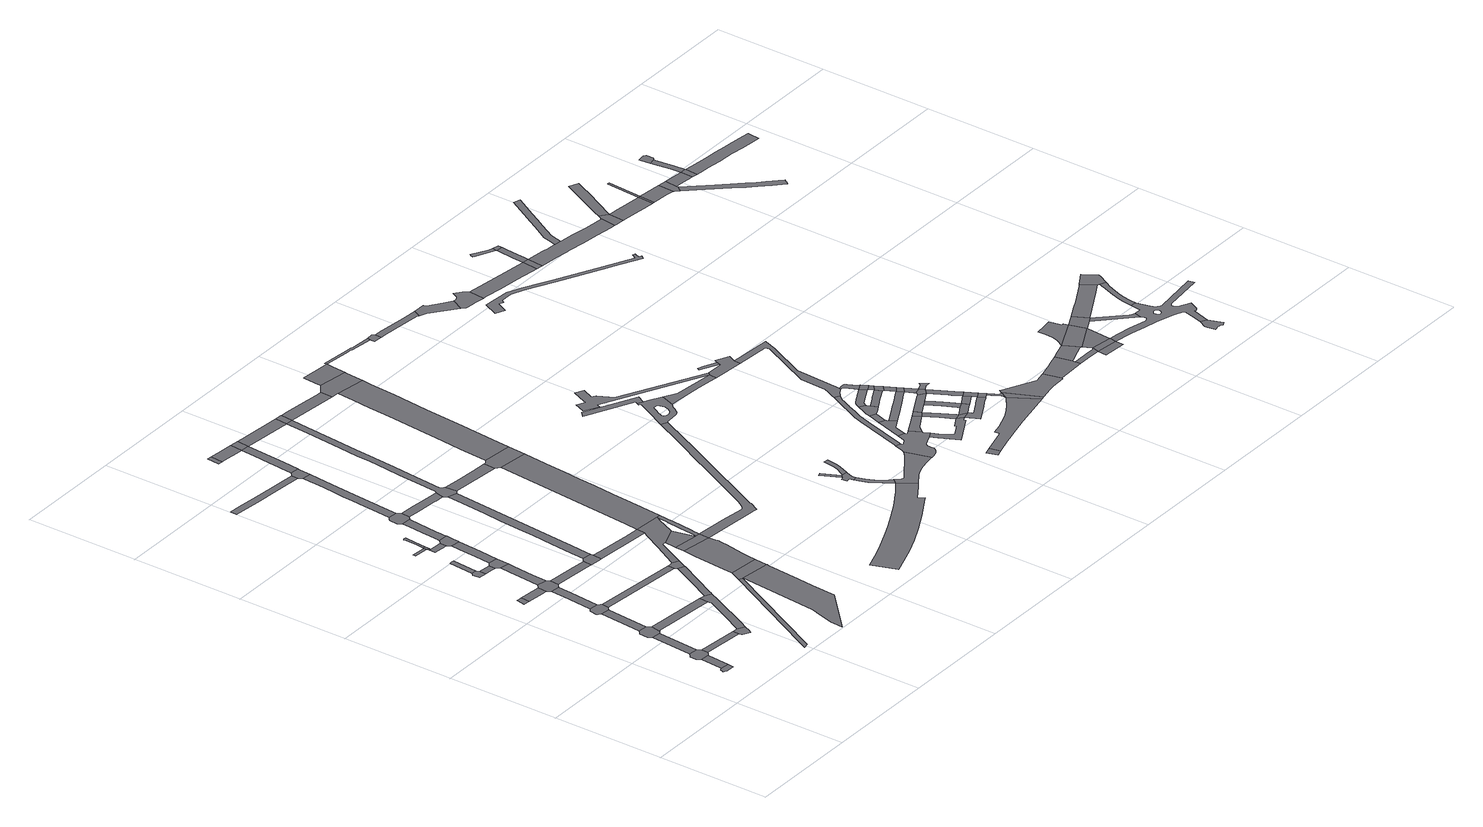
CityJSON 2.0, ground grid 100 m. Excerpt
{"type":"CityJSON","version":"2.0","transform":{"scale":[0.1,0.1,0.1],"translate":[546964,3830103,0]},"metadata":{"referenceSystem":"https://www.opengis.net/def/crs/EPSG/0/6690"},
"CityObjects":{
"road1":{"type":"Road","geometry":[{"type":"MultiSurface","lod":"1","boundaries":[[[0,1,2,3,4,5,6,7,8]]]}]},
"road2":{"type":"Road","attributes":{"RoadStructureAttribute.sectionType":"1"},"geometry":[{"type":"MultiSurface","lod":"1","boundaries":[[[9,10,0,8,11]]]}]},
"road3":{"type":"Road","geometry":[{"type":"MultiSurface","lod":"1","boundaries":[[[12,13,14,15,16,9,11,17,18,19,20,21]]]}]},
"road4":{"type":"Road","attributes":{"RoadStructureAttribute.sectionType":"1"},"geometry":[{"type":"MultiSurface","lod":"1","boundaries":[[[22,12,21,23]]]}]},
"road5":{"type":"Road","geometry":[{"type":"MultiSurface","lod":"1","boundaries":[[[24,25,26,27,28,29,22,23,30,31,32,33]]]}]},
"road6":{"type":"Road","attributes":{"RoadStructureAttribute.sectionType":"1"},"geometry":[{"type":"MultiSurface","lod":"1","boundaries":[[[19,18,34,35]]]}]},
"road7":{"type":"Road","attributes":{"RoadStructureAttribute.sectionType":"1"},"geometry":[{"type":"MultiSurface","lod":"1","boundaries":[[[36,24,33,37]]]}]},
"road8":{"type":"Road","geometry":[{"type":"MultiSurface","lod":"1","boundaries":[[[38,39,40,41,42,43,44]]]}]},
"road9":{"type":"Road","geometry":[{"type":"MultiSurface","lod":"1","boundaries":[[[45,46,47,48,49,36,37,50,51,52,53,54]]]}]},
"road10":{"type":"Road","attributes":{"RoadStructureAttribute.sectionType":"1"},"geometry":[{"type":"MultiSurface","lod":"1","boundaries":[[[42,41,55,56,57,58]]]}]},
"road11":{"type":"Road","geometry":[{"type":"MultiSurface","lod":"1","boundaries":[[[35,34,59,60,61,62,63,64,65]]]}]},
"road12":{"type":"Road","attributes":{"RoadStructureAttribute.sectionType":"1"},"geometry":[{"type":"MultiSurface","lod":"1","boundaries":[[[66,67,68,69,45,54,70,71]]]}]},
"road13":{"type":"Road","attributes":{"RoadStructureAttribute.sectionType":"1"},"geometry":[{"type":"MultiSurface","lod":"1","boundaries":[[[31,30,72,73,74]]]}]},
"road14":{"type":"Road","geometry":[{"type":"MultiSurface","lod":"1","boundaries":[[[75,76,77,78,79,80]]]}]},
"road15":{"type":"Road","geometry":[{"type":"MultiSurface","lod":"1","boundaries":[[[81,82,58,57,83,66,71,84,85,86,87,88]]]}]},
"road16":{"type":"Road","geometry":[{"type":"MultiSurface","lod":"1","boundaries":[[[89,90,91,75,80]]]}]},
"road17":{"type":"Road","attributes":{"RoadStructureAttribute.sectionType":"1"},"geometry":[{"type":"MultiSurface","lod":"1","boundaries":[[[79,78,92,93,94,95]]]}]},
"road18":{"type":"Road","geometry":[{"type":"MultiSurface","lod":"1","boundaries":[[[74,73,96,97,98,99,65,64,100,101,102,103,104]]]}]},
"road19":{"type":"Road","attributes":{"RoadStructureAttribute.sectionType":"1"},"geometry":[{"type":"MultiSurface","lod":"1","boundaries":[[[105,106,107,81,88,108,109,110,111]]]}]},
"road20":{"type":"Road","geometry":[{"type":"MultiSurface","lod":"1","boundaries":[[[112,113,114,115,116,117]]]}]},
"road21":{"type":"Road","geometry":[{"type":"MultiSurface","lod":"1","boundaries":[[[118,119,95,94,105,111,120]]]}]},
"road22":{"type":"Road","attributes":{"RoadStructureAttribute.sectionType":"1"},"geometry":[{"type":"MultiSurface","lod":"1","boundaries":[[[121,122,123,124,125]]]}]},
"road23":{"type":"Road","geometry":[{"type":"MultiSurface","lod":"1","boundaries":[[[126,127,128,129]]]}]},
"road24":{"type":"Road","geometry":[{"type":"MultiSurface","lod":"1","boundaries":[[[130,117,116,126,129,131]]]}]},
"road25":{"type":"Road","attributes":{"RoadStructureAttribute.sectionType":"1"},"geometry":[{"type":"MultiSurface","lod":"1","boundaries":[[[52,51,132,133]]]}]},
"road26":{"type":"Road","attributes":{"RoadStructureAttribute.sectionType":"1"},"geometry":[{"type":"MultiSurface","lod":"1","boundaries":[[[134,135,86,85,136,137,138,139]]]}]},
"road27":{"type":"Road","attributes":{"RoadStructureAttribute.sectionType":"1"},"geometry":[{"type":"MultiSurface","lod":"1","boundaries":[[[127,140,141,142,143,128]]]}]},
"road28":{"type":"Road","attributes":{"RoadStructureAttribute.sectionType":"1"},"geometry":[{"type":"MultiSurface","lod":"1","boundaries":[[[144,145,146,147,148,149,130,131]]]}]},
"road29":{"type":"Road","attributes":{"RoadStructureAttribute.sectionType":"1"},"geometry":[{"type":"MultiSurface","lod":"1","boundaries":[[[150,151,152,118,120,153,154]]]}]},
"road30":{"type":"Road","geometry":[{"type":"MultiSurface","lod":"1","boundaries":[[[155,143,142,150,154,156,157,158]]]}]},
"road31":{"type":"Road","attributes":{"RoadStructureAttribute.sectionType":"1"},"geometry":[{"type":"MultiSurface","lod":"1","boundaries":[[[159,160,161,104,103,162,163,164]]]}]},
"road32":{"type":"Road","attributes":{"RoadStructureAttribute.sectionType":"1"},"geometry":[{"type":"MultiSurface","lod":"1","boundaries":[[[165,166,167,168,169,170,171,155,158,172,173,174,175,176]]]}]},
"road33":{"type":"Road","geometry":[{"type":"MultiSurface","lod":"1","boundaries":[[[177,178,139,138,179,180,181,182]]]}]},
"road34":{"type":"Road","attributes":{"function":"3","RoadStructureAttribute.sectionType":"1"},"geometry":[{"type":"MultiSurface","lod":"1","boundaries":[[[183,184,185,186,187,188,189,190,191,192]]]}]},
"road35":{"type":"Road","attributes":{"RoadStructureAttribute.sectionType":"1"},"geometry":[{"type":"MultiSurface","lod":"1","boundaries":[[[193,194,195,196,197,198,199,200,201,202]]]}]},
"road36":{"type":"Road","geometry":[{"type":"MultiSurface","lod":"1","boundaries":[[[203,204,205,206,207,165,176,208,209,210]]]}]},
"road37":{"type":"Road","geometry":[{"type":"MultiSurface","lod":"1","boundaries":[[[211,212,133,132,159,164,213,214]]]}]},
"road38":{"type":"Road","geometry":[{"type":"MultiSurface","lod":"1","boundaries":[[[215,216,121,125,217,183,192,218,219,220]]]}]},
"road39":{"type":"Road","attributes":{"RoadStructureAttribute.sectionType":"1"},"geometry":[{"type":"MultiSurface","lod":"1","boundaries":[[[221,222,223,224,225,226,227,228,229,203,210,230,231,232,233,234]]]}]},
"road40":{"type":"Road","attributes":{"RoadStructureAttribute.sectionType":"1"},"geometry":[{"type":"MultiSurface","lod":"1","boundaries":[[[235,236,237,238,239,181,180,240,241,242,243]]]}]},
"road41":{"type":"Road","attributes":{"RoadStructureAttribute.sectionType":"1"},"geometry":[{"type":"MultiSurface","lod":"1","boundaries":[[[244,245,246,247,248,249,250,251,177,182,252,253,254,255]]]}]},
"road42":{"type":"Road","geometry":[{"type":"MultiSurface","lod":"1","boundaries":[[[256,257,258,209,208,259,260,261,262,263,264]]]}]},
"road43":{"type":"Road","attributes":{"function":"3","RoadStructureAttribute.sectionType":"1"},"geometry":[{"type":"MultiSurface","lod":"1","boundaries":[[[265,266,267,268,269,215,220,270,271,272,273,274,275,276,277,278,279,280,281]]]}]},
"road44":{"type":"Road","geometry":[{"type":"MultiSurface","lod":"1","boundaries":[[[282,283,284,285]]]}]},
"road45":{"type":"Road","geometry":[{"type":"MultiSurface","lod":"1","boundaries":[[[286,287,202,201,288,221,234,289,290]]]}]},
"road46":{"type":"Road","geometry":[{"type":"MultiSurface","lod":"1","boundaries":[[[243,242,291,292,293,211,214,294,295,296,297,298,299,300,301,302,303,304,305]]]}]},
"road47":{"type":"Road","geometry":[{"type":"MultiSurface","lod":"1","boundaries":[[[306,265,281,307,308,309]]]}]},
"road48":{"type":"Road","attributes":{"function":"3","RoadStructureAttribute.sectionType":"1"},"geometry":[{"type":"MultiSurface","lod":"1","boundaries":[[[299,298,306,309]]]}]},
"road49":{"type":"Road","attributes":{"RoadStructureAttribute.sectionType":"1"},"geometry":[{"type":"MultiSurface","lod":"1","boundaries":[[[310,285,284,311,312,313,314]]]}]},
"road50":{"type":"Road","attributes":{"RoadStructureAttribute.sectionType":"1"},"geometry":[{"type":"MultiSurface","lod":"1","boundaries":[[[313,315,316,317,318,286,290,319,320]]]}]},
"road51":{"type":"Road","geometry":[{"type":"MultiSurface","lod":"1","boundaries":[[[305,321,322,323,324,325,326,327,308,307,328,329,330,331,332,333,334]]]}]},
"road52":{"type":"Road","geometry":[{"type":"MultiSurface","lod":"1","boundaries":[[[314,313,320,335]]]}]},
"road53":{"type":"Road","attributes":{"RoadStructureAttribute.sectionType":"1"},"geometry":[{"type":"MultiSurface","lod":"1","boundaries":[[[336,337,338,339,340,341,342,343,344,345,346,264,263,347,244,255,348,349,350,351,352,353,354,355,356,357,358,359,360,361,362]]]}]},
"road54":{"type":"Road","attributes":{"RoadStructureAttribute.sectionType":"1"},"geometry":[{"type":"MultiSurface","lod":"1","boundaries":[[[363,364,349,348,365,366]]]}]},
"road55":{"type":"Road","attributes":{"function":"3","RoadStructureAttribute.sectionType":"1"},"geometry":[{"type":"MultiSurface","lod":"1","boundaries":[[[367,368,243,305,334,369,370,371,372,373,374,375,376,377,378,379,380]]]}]},
"road56":{"type":"Road","attributes":{"RoadStructureAttribute.sectionType":"1"},"geometry":[{"type":"MultiSurface","lod":"1","boundaries":[[[381,382,383,335,320,336,384]]]}]},
"road57":{"type":"Road","geometry":[{"type":"MultiSurface","lod":"1","boundaries":[[[384,336,362,385]]]}]},
"road58":{"type":"Road","geometry":[{"type":"MultiSurface","lod":"1","boundaries":[[[386,387,388,366,365,367,380,389]]]}]},
"road59":{"type":"Road","attributes":{"RoadStructureAttribute.sectionType":"1"},"geometry":[{"type":"MultiSurface","lod":"1","boundaries":[[[390,391,392,393,394,395,396,397,398,399,400,401,402,403,404,405,406,407,408,409,410,411,412,413]]]}]},
"road60":{"type":"Road","attributes":{"RoadStructureAttribute.sectionType":"1"},"geometry":[{"type":"MultiSurface","lod":"1","boundaries":[[[414,415,416,417,418,419,420,421,422,423,424,425,307,281,426,427,428,429,430,431,432,433,434,435,436,437]]]}]},
"road61":{"type":"Road","attributes":{"RoadStructureAttribute.sectionType":"1"},"geometry":[{"type":"MultiSurface","lod":"1","boundaries":[[[438,439,440,441,385,362,442,443,444]]]}]},
"road62":{"type":"Road","attributes":{"function":"3","RoadStructureAttribute.sectionType":"1"},"geometry":[{"type":"MultiSurface","lod":"1","boundaries":[[[445,446,447,448,449,450,451,452,453,454,455,386,389,456,457,458,459,460,461,462]]]}]},
"road63":{"type":"Road","geometry":[{"type":"MultiSurface","lod":"1","boundaries":[[[463,464,465,466]]]}]},
"road64":{"type":"Road","geometry":[{"type":"MultiSurface","lod":"1","boundaries":[[[467,466,465,468,469,470,471,472,473,474,475,476,477]]]}]},
"road65":{"type":"Road","geometry":[{"type":"MultiSurface","lod":"1","boundaries":[[[478,444,443,479,445,462,480,481,482]]]}]},
"road66":{"type":"Road","attributes":{"RoadStructureAttribute.sectionType":"1"},"geometry":[{"type":"MultiSurface","lod":"1","boundaries":[[[483,484,485,473,472,486,487,488,390,489]]]}]},
"road67":{"type":"Road","attributes":{"function":"3","RoadStructureAttribute.sectionType":"1"},"geometry":[{"type":"MultiSurface","lod":"1","boundaries":[[[490,491,492,478,482,493,494,495]]]}]},
"road68":{"type":"Road","attributes":{"RoadStructureAttribute.sectionType":"1"},"geometry":[{"type":"MultiSurface","lod":"1","boundaries":[[[496,497,498,499,500,501,502,503,477,476]]]}]},
"road69":{"type":"Road","geometry":[{"type":"MultiSurface","lod":"1","boundaries":[[[504,505,506,507,508,509,510,511,489,390,413,512,513,514,515,516,517,518,519]]]}]},
"road70":{"type":"Road","geometry":[{"type":"MultiSurface","lod":"1","boundaries":[[[520,521,522,523,524,525,526,527]]]}]},
"road71":{"type":"Road","attributes":{"RoadStructureAttribute.sectionType":"1"},"geometry":[{"type":"MultiSurface","lod":"1","boundaries":[[[528,527,526,529,530,531,414,437,532,533,534,535,536,537,538,539,540,541,542,543,544],[545,546,547,548,549,550,551,552,553,554,555,556,557,558,559,560,561,562,563,564,565]]]}]},
"road72":{"type":"Road","attributes":{"RoadStructureAttribute.sectionType":"1"},"geometry":[{"type":"MultiSurface","lod":"1","boundaries":[[[566,567,568,569,570,495,571,572,573,574,575,576,577]]]}]},
"road73":{"type":"Road","geometry":[{"type":"MultiSurface","lod":"1","boundaries":[[[578,579,580,581,582,583,584,585,586,504,519,587,588,589,590,591,592,593,594,595,596,597,598,599,600,601,602,603,604,605,606,607,608]]]}]},
"road74":{"type":"Road","geometry":[{"type":"MultiSurface","lod":"1","boundaries":[[[609,610,611,612,613,614,615,616,617,618,619,620,621,622]]]}]},
"road75":{"type":"Road","geometry":[{"type":"MultiSurface","lod":"1","boundaries":[[[623,624,625,626]]]}]},
"road76":{"type":"Road","geometry":[{"type":"MultiSurface","lod":"1","boundaries":[[[627,577,576,628,629,630]]]}]},
"road77":{"type":"Road","geometry":[{"type":"MultiSurface","lod":"1","boundaries":[[[631,578,608,632,633,634,635,636,637,638]]]}]},
"road78":{"type":"Road","attributes":{"RoadStructureAttribute.sectionType":"1"},"geometry":[{"type":"MultiSurface","lod":"1","boundaries":[[[639,640,544,543,641,642,643,644,621]]]}]},
"road79":{"type":"Road","attributes":{"RoadStructureAttribute.sectionType":"1"},"geometry":[{"type":"MultiSurface","lod":"1","boundaries":[[[645,646,647,648,649,650,585,584,651,652,653,654,655,656,657,658,659,660,661,662]]]}]},
"road80":{"type":"Road","attributes":{"RoadStructureAttribute.sectionType":"1"},"geometry":[{"type":"MultiSurface","lod":"1","boundaries":[[[663,631,638,664]]]}]},
"road81":{"type":"Road","attributes":{"RoadStructureAttribute.sectionType":"1"},"geometry":[{"type":"MultiSurface","lod":"1","boundaries":[[[665,666,603,602,667,668,669,670,671]]]}]},
"road82":{"type":"Road","attributes":{"RoadStructureAttribute.sectionType":"1"},"geometry":[{"type":"MultiSurface","lod":"1","boundaries":[[[672,673,674,675,676,677,678,600,599,679,680,681,682,683,684]]]}]},
"road83":{"type":"Road","attributes":{"RoadStructureAttribute.sectionType":"1"},"geometry":[{"type":"MultiSurface","lod":"1","boundaries":[[[685,686,687,630,629,688,689,690,691,692]]]}]},
"road84":{"type":"Road","geometry":[{"type":"MultiSurface","lod":"1","boundaries":[[[693,694,695,663,664,696,697,698,699,700,701]]]}]},
"road85":{"type":"Road","geometry":[{"type":"MultiSurface","lod":"1","boundaries":[[[702,703,665,671,704]]]}]},
"road86":{"type":"Road","attributes":{"RoadStructureAttribute.sectionType":"1"},"geometry":[{"type":"MultiSurface","lod":"1","boundaries":[[[705,706,704,671,707,708,684,709]]]}]},
"road87":{"type":"Road","attributes":{"RoadStructureAttribute.sectionType":"1"},"geometry":[{"type":"MultiSurface","lod":"1","boundaries":[[[710,711,712,713,714,715,716,635,634,717,718,719,720,721,722]]]}]},
"road88":{"type":"Road","attributes":{"RoadStructureAttribute.sectionType":"1"},"geometry":[{"type":"MultiSurface","lod":"1","boundaries":[[[723,724,725,726,727,728,729,730,731,732,693,701,733,734,735,736,737,738]]]}]},
"road89":{"type":"Road","geometry":[{"type":"MultiSurface","lod":"1","boundaries":[[[709,684,683,739]]]}]},
"road90":{"type":"Road","attributes":{"RoadStructureAttribute.sectionType":"1"},"geometry":[{"type":"MultiSurface","lod":"1","boundaries":[[[740,741,742,743,744,745,746,698,697,747,748,749,750,751,752,753]]]}]},
"road91":{"type":"Road","geometry":[{"type":"MultiSurface","lod":"1","boundaries":[[[754,755,756,757,758]]]}]},
"road92":{"type":"Road","geometry":[{"type":"MultiSurface","lod":"1","boundaries":[[[759,760,761,762,763,764,765,766,767,768,769,770,771,623,626,772,773,774,775,776,777]]]}]},
"road93":{"type":"Road","geometry":[{"type":"MultiSurface","lod":"1","boundaries":[[[778,779,780,781,782,702,704,783,784,785,786,787,788,789,790]]]}]},
"road94":{"type":"Road","geometry":[{"type":"MultiSurface","lod":"1","boundaries":[[[791,792,758,757,793,622,621,644,794,795]]]}]},
"road95":{"type":"Road","geometry":[{"type":"MultiSurface","lod":"1","boundaries":[[[796,797,798,709,739,799,800,801]]]}]},
"road96":{"type":"Road","geometry":[{"type":"MultiSurface","lod":"1","boundaries":[[[802,803,804,805,806,807,808,809,810,811,723,812]]]}]},
"road97":{"type":"Road","attributes":{"RoadStructureAttribute.sectionType":"1"},"geometry":[{"type":"MultiSurface","lod":"1","boundaries":[[[813,814,786,785,815,816,817,797,796]]]}]},
"road98":{"type":"Road","attributes":{"RoadStructureAttribute.sectionType":"1"},"geometry":[{"type":"MultiSurface","lod":"1","boundaries":[[[818,819,820,821,822,823,824,825,739,683,826,827,828,829,830,831,832,833]]]}]},
"road99":{"type":"Road","geometry":[{"type":"MultiSurface","lod":"1","boundaries":[[[834,835,812,723,738,836,837]]]}]},
"road100":{"type":"Road","attributes":{"RoadStructureAttribute.sectionType":"1"},"geometry":[{"type":"MultiSurface","lod":"1","boundaries":[[[837,836,740,838]]]}]},
"road101":{"type":"Road","geometry":[{"type":"MultiSurface","lod":"1","boundaries":[[[692,691,839,840,841,842,843,844,845,846,847,848]]]}]},
"road102":{"type":"Road","geometry":[{"type":"MultiSurface","lod":"1","boundaries":[[[838,740,753,849,850]]]}]},
"road103":{"type":"Road","attributes":{"RoadStructureAttribute.sectionType":"1"},"geometry":[{"type":"MultiSurface","lod":"1","boundaries":[[[850,849,710,851]]]}]},
"road104":{"type":"Road","geometry":[{"type":"MultiSurface","lod":"1","boundaries":[[[851,710,722,852]]]}]},
"road105":{"type":"Road","attributes":{"RoadStructureAttribute.sectionType":"1"},"geometry":[{"type":"MultiSurface","lod":"1","boundaries":[[[852,722,853,854,855]]]}]},
"road106":{"type":"Road","geometry":[{"type":"MultiSurface","lod":"1","boundaries":[[[855,854,856,778,790,857]]]}]},
"road107":{"type":"Road","attributes":{"RoadStructureAttribute.sectionType":"1"},"geometry":[{"type":"MultiSurface","lod":"1","boundaries":[[[858,859,860,861,795,794,862,863,864,865,866,867,645,662,868,869,807,806]]]}]},
"road108":{"type":"Road","attributes":{"RoadStructureAttribute.sectionType":"1"},"geometry":[{"type":"MultiSurface","lod":"1","boundaries":[[[870,871,872,796,801,873,874]]]}]},
"road109":{"type":"Road","attributes":{"RoadStructureAttribute.sectionType":"1"},"geometry":[{"type":"MultiSurface","lod":"1","boundaries":[[[875,876,877,857,790,878,879,880,870,881]]]}]},
"road110":{"type":"Road","geometry":[{"type":"MultiSurface","lod":"1","boundaries":[[[882,883,884,885,886,887,888,855,857]]]}]},
"road111":{"type":"Road","geometry":[{"type":"MultiSurface","lod":"1","boundaries":[[[881,870,874,818,889]]]}]},
"road112":{"type":"Road","geometry":[{"type":"MultiSurface","lod":"1","boundaries":[[[889,818,833,890,891]]]}]},
"road113":{"type":"Road","geometry":[{"type":"MultiSurface","lod":"1","boundaries":[[[892,893,894,895,896,897,898,899,900,901,902,903,904,841,840,905,906,907,908,909,910]]]}]},
"road114":{"type":"Road","attributes":{"RoadStructureAttribute.sectionType":"1"},"geometry":[{"type":"MultiSurface","lod":"1","boundaries":[[[911,912,913,914,915,891,890,916,917,918,919,920,759,921]]]}]},
"road115":{"type":"Road","geometry":[{"type":"MultiSurface","lod":"1","boundaries":[[[921,759,777,922]]]}]},
"road116":{"type":"Road","attributes":{"RoadStructureAttribute.sectionType":"1"},"geometry":[{"type":"MultiSurface","lod":"1","boundaries":[[[923,924,925,926,927,928,921,922,929,930,931,932,933,934]]]}]},
"road117":{"type":"Road","attributes":{"RoadStructureAttribute.sectionType":"1"},"geometry":[{"type":"MultiSurface","lod":"1","boundaries":[[[935,936,909,908,937,938,939,940,941,942]]]}]},
"road118":{"type":"Road","geometry":[{"type":"MultiSurface","lod":"1","boundaries":[[[943,944,945,946,947,948,949,950,951,952,953,954,955,956,957,958,959,960,961,962,963,964]]]}]},
"road119":{"type":"Road","geometry":[{"type":"MultiSurface","lod":"1","boundaries":[[[965,966,967,934,933,968,969,970,971,972]]]}]},
"road120":{"type":"Road","geometry":[{"type":"MultiSurface","lod":"1","boundaries":[[[942,941,973,974]]]}]},
"road121":{"type":"Road","geometry":[{"type":"MultiSurface","lod":"1","boundaries":[[[975,976,977,978,979,980,981,982]]]}]},
"road122":{"type":"Road","attributes":{"RoadStructureAttribute.sectionType":"1"},"geometry":[{"type":"MultiSurface","lod":"1","boundaries":[[[983,984,985,942,974,986,987,988,989]]]}]},
"road123":{"type":"Road","attributes":{"RoadStructureAttribute.sectionType":"1"},"geometry":[{"type":"MultiSurface","lod":"1","boundaries":[[[990,991,992,971,970,993,994]]]}]},
"road124":{"type":"Road","geometry":[{"type":"MultiSurface","lod":"1","boundaries":[[[982,981,983,989,995]]]}]},
"road125":{"type":"Road","attributes":{"RoadStructureAttribute.sectionType":"1"},"geometry":[{"type":"MultiSurface","lod":"1","boundaries":[[[996,997,998,999,965,972,1000,1001,1002,1003]]]}]},
"road126":{"type":"Road","geometry":[{"type":"MultiSurface","lod":"1","boundaries":[[[994,1004,1005,1006]]]}]},
"road127":{"type":"Road","geometry":[{"type":"MultiSurface","lod":"1","boundaries":[[[990,994,1006,1007]]]}]},
"road128":{"type":"Road","geometry":[{"type":"MultiSurface","lod":"1","boundaries":[[[1008,1009,1010]]]}]},
"road129":{"type":"Road","attributes":{"RoadStructureAttribute.sectionType":"1"},"geometry":[{"type":"MultiSurface","lod":"1","boundaries":[[[1011,1012,1013,1003,1014,990,1007]]]}]},
"road130":{"type":"Road","geometry":[{"type":"MultiSurface","lod":"1","boundaries":[[[1015,996,1003,1013]]]}]},
"road131":{"type":"Road","geometry":[{"type":"MultiSurface","lod":"1","boundaries":[[[1016,1017,1018,1019,1020,1021,1022,1023,1024,1025,1026,1027,996,1015]]]}]},
"road132":{"type":"Road","geometry":[{"type":"MultiSurface","lod":"1","boundaries":[[[1028,1029,1030,1031,974,973,1032,1033,1034,1035,1036,1037,1038,1039,1040,1041,1042,1043,1044,1010,1009]]]}]},
"road133":{"type":"Road","geometry":[{"type":"MultiSurface","lod":"1","boundaries":[[[1045,1046,1015,1013,1047,1048]]]}]},
"road134":{"type":"Road","attributes":{"RoadStructureAttribute.sectionType":"1"},"geometry":[{"type":"MultiSurface","lod":"1","boundaries":[[[1049,1050,1051,1052,1053,1054,1055,1056,1008,1010,1044,1057,1058,1059,1060,1061]]]}]},
"road135":{"type":"Road","attributes":{"RoadStructureAttribute.sectionType":"1"},"geometry":[{"type":"MultiSurface","lod":"1","boundaries":[[[1062,1063,1048,1047,1064,1065]]]}]},
"road136":{"type":"Road","geometry":[{"type":"MultiSurface","lod":"1","boundaries":[[[1066,1067,1068,1040,1039,1069,1070,1071]]]}]},
"road137":{"type":"Road","geometry":[{"type":"MultiSurface","lod":"1","boundaries":[[[1072,1073,1074,1075,1076,1065,1064,1077,1078,1079,1080,1081,1082,1083,1084,1085,1007,1006,1086,1087,1088,1089,1090,1091,1092,1093,1094,1095,1096,1097,1098,1099,1100,1101,1102,1103,1104,1105,1106,1107,1108,1109,1110,1111,1112,1113,1114,1115],[1116,1117,1118,1119,1120,1121,1122,1123,1124,1125,1126,1127,1128,1129,1130,1131,1132,1133,1134,1135,1136,1137,1138,1139,1140,1141,1142,1143,1144,1145]]]}]},
"road138":{"type":"Road","attributes":{"RoadStructureAttribute.sectionType":"1"},"geometry":[{"type":"MultiSurface","lod":"1","boundaries":[[[1146,1147,1148,1149,1150,1045,1048,1151,1152]]]}]},
"road139":{"type":"Road","geometry":[{"type":"MultiSurface","lod":"1","boundaries":[[[1095,1153,1154,1155,1156,1157,1158,1159,1160,1161,1096]]]}]},
"road140":{"type":"Road","attributes":{"RoadStructureAttribute.sectionType":"1"},"geometry":[{"type":"MultiSurface","lod":"1","boundaries":[[[1162,1163,1164,1165,1166,1071,1070,1167,1168,1169,1170]]]}]},
"road141":{"type":"Road","attributes":{"RoadStructureAttribute.sectionType":"1"},"geometry":[{"type":"MultiSurface","lod":"1","boundaries":[[[1171,1172,1173,1174,1175,1066,1071,1176,1177,1178,1179]]]}]},
"road142":{"type":"Road","attributes":{"RoadStructureAttribute.sectionType":"1"},"geometry":[{"type":"MultiSurface","lod":"1","boundaries":[[[1152,1180,1181,1182,1183,1184,1185,1186,1074,1073,1187,1188,1189,1190,1191,1192]]]}]},
"road143":{"type":"Road","geometry":[{"type":"MultiSurface","lod":"1","boundaries":[[[1170,1169,1193,1194]]]}]},
"road144":{"type":"Road","geometry":[{"type":"MultiSurface","lod":"1","boundaries":[[[1195,1146,1152,1192,1196,1197]]]}]},
"road145":{"type":"Road","attributes":{"RoadStructureAttribute.sectionType":"1"},"geometry":[{"type":"MultiSurface","lod":"1","boundaries":[[[1198,1199,1200,1170,1194]]]}]},
"road146":{"type":"Road","attributes":{"RoadStructureAttribute.sectionType":"1"},"geometry":[{"type":"MultiSurface","lod":"1","boundaries":[[[1201,1202,1194,1193,1203,1204,1205,1206]]]}]},
"road147":{"type":"Road","geometry":[{"type":"MultiSurface","lod":"1","boundaries":[[[1206,1205,1207,1208,1209,1210,1211,1212,1213]]]}]},
"road148":{"type":"Road","attributes":{"RoadStructureAttribute.sectionType":"1"},"geometry":[{"type":"MultiSurface","lod":"1","boundaries":[[[1214,1215,1213,1212,1216,1217,1218,1219,1220]]]}]},
"road149":{"type":"Road","attributes":{"RoadStructureAttribute.sectionType":"1"},"geometry":[{"type":"MultiSurface","lod":"1","boundaries":[[[1221,1222,1223,1224,1225,1226,1227,1228,1229,1230,1231,1232,1233,1234,1235,1236,1237,1210,1209]]]}]},
"road150":{"type":"Road","geometry":[{"type":"MultiSurface","lod":"1","boundaries":[[[1238,1220,1219,1239,1240]]]}]},
"road151":{"type":"Road","attributes":{"RoadStructureAttribute.sectionType":"1"},"geometry":[{"type":"MultiSurface","lod":"1","boundaries":[[[1241,1242,1243,1244,1245,1220,1238]]]}]},
"road152":{"type":"Road","geometry":[{"type":"MultiSurface","lod":"1","boundaries":[[[1246,1247,1248,1249,1250,1243,1242,1251,1252,1253,1254]]]}]},
"road153":{"type":"Road","attributes":{"RoadStructureAttribute.sectionType":"1"},"geometry":[{"type":"MultiSurface","lod":"1","boundaries":[[[1255,1256,1257,1258,1259,1260,1261,1262,1240,1239,1263,1264,1265,1266,1267,1268,1269,1270]]]}]}
},
"vertices":[
[351,404,0],[329,392,0],[319,362,0],[331,354,0],[340,348,0],[344,345,0],[346,344,0],[426,341,0],[431,394,0],
[369,603,0],[351,408,0],[449,596,0],
[380,723,0],[359,705,0],[348,696,0],[343,636,0],[351,625,0],[471,615,0],[482,625,0],[486,684,0],[478,694,0],[461,716,0],
[414,1098,0],[494,1092,0],
[428,1236,0],[406,1218,0],[394,1209,0],[388,1130,0],[397,1120,0],[401,1114,0],[516,1108,0],[533,1196,0],[525,1207,0],[508,1229,0],
[843,592,0],[848,652,0],
[463,1621,0],[542,1612,0],
[242,2264,0],[227,2186,0],[248,2184,0],[287,2181,0],[294,2261,0],[287,2260,0],[287,2261,0],
[474,1738,0],[451,1719,0],[441,1710,0],[434,1652,0],[444,1641,0],[564,1630,0],[574,1639,0],[580,1698,0],[571,1709,0],[554,1729,0],
[357,2174,0],[447,2166,0],[481,2163,0],[489,2242,0],
[849,582,0],[854,573,0],[858,566,0],[918,536,0],[930,558,0],[959,616,0],[898,648,0],
[509,2130,0],[504,2074,0],[500,2028,0],[497,2001,0],[578,2002,0],[589,2122,0],
[527,1117,0],[1084,1066,0],[1091,1144,0],
[363,2777,0],[343,2758,0],[348,2697,0],[419,2690,0],[422,2751,0],[408,2777,0],
[521,2269,0],[503,2252,0],[491,2151,0],[611,2140,0],[623,2151,0],[631,2230,0],[622,2240,0],[608,2255,0],
[430,3002,0],[408,3004,0],[385,3006,0],
[495,2684,0],[530,2681,0],[531,2681,0],[535,2741,0],
[1093,1050,0],[1098,1042,0],[1086,1017,0],[991,830,0],[971,640,0],[979,656,0],[1165,1033,0],[1203,1111,0],[1147,1139,0],
[557,2648,0],[547,2550,0],[533,2392,0],[608,2264,0],[618,2392,0],[637,2592,0],[641,2636,0],
[408,3300,0],[320,3309,0],[318,3284,0],[405,3277,0],[448,3273,0],[445,3298,0],
[567,2767,0],[536,2741,0],[652,2755,0],
[1496,1070,0],[1023,150,0],[980,64,0],[1031,78,0],[1527,1053,0],
[453,3265,0],[452,3251,0],[467,3250,0],[468,3263,0],
[450,3308,0],[472,3305,0],
[1340,1569,0],[1345,1627,0],
[897,2205,0],[710,2222,0],[713,2142,0],[926,2123,0],[1007,2115,0],[1015,2194,0],
[446,3192,0],[528,3185,0],[574,3180,0],[579,3240,0],
[481,3415,0],[491,3503,0],[478,3510,0],[456,3498,0],[461,3490,0],[457,3380,0],
[602,3147,0],[594,3059,0],[580,2909,0],[668,2930,0],[686,3135,0],
[613,3268,0],[687,3151,0],[691,3193,0],[698,3265,0],
[1352,1544,0],[1343,1525,0],[1248,1334,0],[1212,1129,0],[1215,1133,0],[1409,1516,0],
[648,3645,0],[641,3574,0],[629,3443,0],[618,3324,0],[616,3305,0],[616,3300,0],[613,3273,0],[698,3269,0],[693,3270,0],[697,3316,0],[703,3376,0],[728,3638,0],
[1048,2221,0],[1027,2204,0],[1096,2106,0],[1121,2104,0],[1129,2191,0],[1128,2207,0],
[1534,1052,0],[1469,349,0],[1454,298,0],[1404,128,0],[1394,10,0],[1740,340,0],[1760,560,0],[1773,706,0],[1801,1010,0],[1803,1023,0],
[621,4763,0],[474,4776,0],[305,4792,0],[116,4809,0],[11,4818,0],[7,4758,0],[247,4736,0],[500,4713,0],[714,4693,0],[722,4754,0],
[660,3785,0],[639,3767,0],[627,3757,0],[621,3677,0],[629,3667,0],[759,3665,0],[767,3745,0],[740,3776,0],
[1389,1630,0],[1369,1625,0],[1418,1535,0],[1451,1600,0],
[1546,1167,0],[1503,1084,0],[1528,1053,0],[1804,1039,0],[1808,1085,0],[1813,1143,0],
[742,4663,0],[734,4582,0],[732,4569,0],[722,4453,0],[711,4336,0],[703,4250,0],[695,4156,0],[683,4032,0],[670,3895,0],[757,3961,0],[780,4207,0],[800,4432,0],[813,4574,0],[820,4652,0],
[1496,2150,0],[1444,2155,0],[1239,2174,0],[1206,2177,0],[1135,2184,0],[1239,2093,0],[1395,2079,0],[1630,2062,0],[1640,2137,0],
[1173,3598,0],[1159,3450,0],[1139,3224,0],[1124,3054,0],[1104,2837,0],[1095,2733,0],[1076,2537,0],[1058,2336,0],[1137,2320,0],[1149,2420,0],[1155,2507,0],[1257,3575,0],
[1161,3709,0],[1000,3723,0],[907,3732,0],[879,3654,0],[900,3652,0],[1050,3638,0],[1077,3636,0],[1147,3630,0],[1168,3708,0],
[1591,1657,0],[1587,1613,0],[1581,1542,0],[1552,1203,0],[1550,1189,0],[1821,1230,0],[1830,1272,0],[1854,1403,0],[1863,1453,0],[1867,1489,0],[1868,1508,0],[1869,1527,0],[1869,1542,0],[1867,1562,0],[1863,1602,0],[1862,1607,0],[1859,1620,0],
[541,5421,0],[534,5313,0],[573,5309,0],[580,5418,0],
[752,4782,0],[731,4763,0],[723,4683,0],[830,4756,0],[831,4772,0],
[1603,2012,0],[1521,1858,0],[1402,1641,0],[1467,1634,0],[1572,1846,0],[1584,1851,0],[1603,1852,0],[1609,1850,0],[1772,1913,0],[1822,2014,0],[1828,2026,0],[1845,2062,0],[1872,2116,0],[1873,2118,0],[1874,2121,0],
[1599,1744,0],[1867,1715,0],[1829,1714,0],[1820,1713,0],
[688,5408,0],[599,5307,0],[742,5294,0],[800,5289,0],[809,5398,0],
[788,5160,0],[773,5008,0],[763,4906,0],[760,4876,0],[845,4927,0],[878,5282,0],
[1870,2078,0],[1865,2036,0],[1860,1997,0],[1839,1801,0],[1836,1775,0],[1833,1748,0],[1829,1716,0],[1870,1744,0],[1873,1771,0],[1876,1797,0],[1896,1993,0],[1900,2033,0],[1904,2074,0],[1909,2120,0],
[887,5390,0],
[1322,5241,0],[1307,5078,0],[1296,4964,0],[1272,4692,0],[1255,4524,0],[1245,4392,0],[1230,4226,0],[1217,4087,0],[1203,3929,0],[1184,3722,0],[1178,3716,0],[1158,3617,0],[1284,3596,0],[1275,3699,0],[1270,3703,0],[1268,3705,0],[1249,3726,0],[1246,3729,0],[1252,3797,0],[1263,3917,0],[1274,4039,0],[1288,4192,0],[1307,4399,0],[1326,4592,0],[1349,4848,0],[1370,5078,0],[1385,5235,0],
[1598,3669,0],[1437,3683,0],[1726,3555,0],[1732,3658,0],
[1766,3524,0],[1650,2256,0],[1918,2207,0],[1920,2231,0],[1921,2245,0],[1927,2310,0],[1941,2468,0],[1948,2548,0],[1954,2604,0],[1970,2787,0],[1984,2942,0],[1999,3103,0],[2016,3289,0],[2034,3494,0],
[1245,5358,0],[1088,5372,0],[971,5382,0],[1331,5351,0],
[1395,5345,0],
[1780,3680,0],[1749,3656,0],[1742,3657,0],[2049,3656,0],
[3363,932,0],[3308,894,0],[3249,853,0],[3221,833,0],[3080,749,0],[2936,673,0],[2804,604,0],[2679,545,0],[2547,489,0],[2438,443,0],[2391,427,0],[2264,384,0],[2345,163,0],[2467,205,0],[2622,262,0],[2757,319,0],[2918,398,0],[3090,489,0],[3301,611,0],[3320,624,0],[3287,675,0],[3338,708,0],[3434,772,0],[3460,790,0],
[3003,2908,0],[2891,2674,0],[2815,2524,0],[2768,2431,0],[2653,2197,0],[2521,1931,0],[2428,1747,0],[2383,1682,0],[2356,1659,0],[2351,1660,0],[2138,1687,0],[1868,1715,0],[2097,1599,0],[2337,1577,0],[2388,1573,0],[2421,1571,0],[2463,1655,0],[2468,1670,0],[2574,1884,0],[2699,2145,0],[2806,2356,0],[2887,2524,0],[2944,2640,0],[3061,2883,0],
[1797,5307,0],[1613,5325,0],[1468,5339,0],[1403,5345,0],[1393,5234,0],[1848,5192,0],[1854,5302,0],
[1918,5182,0],[1903,5024,0],[1888,4863,0],[1877,4746,0],[1865,4610,0],[1853,4476,0],[1836,4298,0],[1820,4117,0],[1802,3933,0],[1788,3771,0],[1782,3694,0],[2050,3669,0],[2064,3827,0],[2091,4126,0],[2126,4501,0],[2156,4828,0],[2177,5062,0],[2185,5145,0],
[3138,1493,0],[3112,1481,0],[3191,1317,0],[3212,1336,0],
[3218,1334,0],[3179,1305,0],[3165,1302,0],[3169,1256,0],[3202,1260,0],[3211,1224,0],[3250,1233,0],[3250,1263,0],[3259,1298,0],[3269,1330,0],[3225,1337,0],
[1935,5364,0],[1918,5186,0],[2188,5179,0],[2200,5307,0],[2201,5324,0],
[3347,1032,0],[3306,1099,0],[3273,1161,0],[3223,1178,0],[3246,1111,0],[3305,1016,0],[3397,977,0],
[1950,5534,0],[1948,5514,0],[1936,5387,0],[2214,5452,0],[2219,5500,0],[2220,5510,0],
[3293,1387,0],[3309,1424,0],[3320,1462,0],[3335,1561,0],[3298,1564,0],[3284,1470,0],[3268,1422,0],[3236,1363,0],
[3775,1158,0],[3756,1138,0],[3732,1117,0],[3473,932,0],[3465,927,0],[3454,927,0],[3442,932,0],[3410,962,0],[3559,857,0],[3588,874,0],[3610,884,0],[3631,892,0],[3653,901,0],[3736,921,0],[3818,931,0],[3841,933,0],
[3235,3283,0],[2790,3503,0],[2755,3467,0],[2750,3463,0],[2765,3455,0],[3162,3262,0],[3150,3237,0],[3199,3213,0],
[3235,3194,0],[3138,3213,0],[3156,3204,0],[3102,3099,0],[3074,2891,0],[3136,2892,0],[3142,2893,0],[3188,2900,0],[3211,2905,0],[3231,2920,0],[3233,2924,0],[3239,2933,0],[3242,2939,0],[3248,2949,0],[3270,2986,0],[3300,3011,0],[3345,3135,0],[3138,2952,0],[3120,2962,0],[3115,2979,0],[3145,3037,0],[3150,3048,0],[3171,3092,0],[3181,3097,0],[3203,3093,0],[3209,3092,0],[3224,3075,0],[3232,3035,0],[3230,3029,0],[3227,3017,0],[3220,2995,0],[3212,2985,0],[3209,2981,0],[3207,2978,0],[3204,2974,0],[3193,2960,0],[3168,2950,0],[3159,2950,0],
[2526,5495,0],[2526,5503,0],[2467,5508,0],[2357,5517,0],[2221,5530,0],[2356,5497,0],[2464,5487,0],[2504,5484,0],[2504,5475,0],[2709,5455,0],[2709,5453,0],[2712,5479,0],
[3942,1331,0],[3920,1261,0],[3911,1250,0],[3875,1228,0],[3862,1227,0],[3855,1233,0],[3854,1245,0],[3812,1259,0],[3787,1180,0],[3858,935,0],[3893,945,0],[3916,956,0],[3935,968,0],[3948,984,0],[3951,992,0],[3955,1004,0],[3956,1023,0],[3958,1060,0],[3963,1075,0],[3973,1088,0],[4008,1103,0],[4067,1128,0],[4119,1157,0],[4095,1200,0],[4097,1217,0],[4046,1311,0],[4022,1297,0],[4012,1293,0],[4003,1297,0],[4000,1305,0],[4001,1312,0],
[3121,3429,0],[3059,3558,0],[3022,3583,0],[3067,3682,0],[2994,3719,0],[2934,3585,0],[2929,3567,0],[2860,3605,0],[2815,3508,0],[2941,3442,0],[2955,3475,0],[3229,3338,0],[3823,3037,0],[3842,3061,0],
[4203,657,0],[4135,636,0],[4165,542,0],[4228,563,0],
[2775,5490,0],[2707,5412,0],[2785,5406,0],[2791,5466,0],
[4016,1572,0],[4033,1421,0],[4087,1450,0],[4119,1468,0],[4088,1526,0],[4078,1528,0],[4072,1538,0],[4072,1547,0],
[3458,3075,0],[3455,3077,0],[3340,3011,0],[3622,2989,0],[3753,2975,0],[3818,2970,0],
[4112,2065,0],[4052,1940,0],[4010,1852,0],[3967,1763,0],[3946,1694,0],[3817,1274,0],[3859,1262,0],[3969,1621,0],[3976,1642,0],[4008,1747,0],[4038,1811,0],[4078,1894,0],[4082,1902,0],[4089,1916,0],[4111,1968,0],[4124,1994,0],[4148,2028,0],[4160,2042,0],
[4050,1682,0],[4105,1658,0],
[4247,1420,0],[4139,1361,0],[4143,1272,0],[4152,1280,0],[4177,1295,0],[4258,1342,0],[4282,1356,0],
[4319,1068,0],[4324,1052,0],[4236,1003,0],[4223,997,0],[4211,998,0],[4202,1005,0],[4149,1102,0],[4099,1066,0],[4182,905,0],[4434,1048,0],[4431,1064,0],[4466,1083,0],[4413,1121,0],
[3113,5437,0],[2951,5452,0],[2843,5461,0],[2850,5400,0],[3021,5385,0],[3199,5368,0],[3218,5360,0],[3249,5425,0],
[4112,1828,0],[4078,1755,0],[4063,1723,0],[4136,1674,0],[4200,1709,0],[4178,1769,0],[4171,1770,0],[4160,1784,0],[4162,1794,0],
[4303,1450,0],[4264,1429,0],[4330,1391,0],
[4461,1155,0],[4400,1264,0],[4350,1234,0],[4390,1161,0],[4470,1139,0],
[4466,1730,0],[4397,1693,0],[4383,1685,0],[4304,1642,0],[4265,1621,0],[4199,1585,0],[4101,1531,0],[4236,1533,0],[4266,1550,0],[4353,1598,0],[4418,1634,0],[4430,1641,0],[4494,1676,0],
[4325,1983,0],[4311,1976,0],[4243,1938,0],[4233,1933,0],[4218,1925,0],[4149,1887,0],[4142,1882,0],[4132,1868,0],[4131,1867,0],[4124,1852,0],[4165,1800,0],[4182,1834,0],[4230,1860,0],[4258,1875,0],[4276,1885,0],[4352,1926,0],
[4533,1102,0],
[4385,1883,0],[4306,1838,0],[4284,1826,0],[4268,1817,0],[4241,1802,0],[4193,1774,0],[4188,1773,0],[4227,1724,0],[4252,1738,0],[4265,1745,0],[4320,1775,0],[4339,1785,0],[4400,1818,0],[4412,1821,0],
[3908,3147,0],[3846,3166,0],[3836,3144,0],[3994,3068,0],[4006,3098,0],
[4888,997,0],[4878,986,0],[4866,976,0],[4801,924,0],[4728,878,0],[4684,854,0],[4656,840,0],[4581,810,0],[4511,785,0],[4425,763,0],[4431,721,0],[4420,718,0],[4418,718,0],[4367,602,0],[4445,623,0],[4540,649,0],[4679,682,0],[4685,684,0],[5040,761,0],
[4522,1569,0],[4487,1550,0],[4479,1546,0],[4435,1522,0],[4333,1467,0],[4349,1401,0],[4415,1438,0],[4429,1445,0],[4481,1472,0],[4487,1476,0],[4516,1492,0],[4521,1495,0],[4578,1527,0],
[4132,3073,0],[4020,3127,0],[3999,3055,0],[4100,2947,0],[4103,3008,0],
[4620,1220,0],[4565,1193,0],[4494,1153,0],[4607,1143,0],[4628,1155,0],[4644,1164,0],
[4364,2024,0],[4325,2099,0],[4318,2116,0],[4286,2118,0],[4250,2109,0],[4244,2099,0],[4270,2093,0],[4290,2050,0],[4309,2015,0],[4322,1988,0],[4372,2009,0],
[4549,1348,0],[4520,1402,0],[4437,1431,0],[4497,1319,0],[4555,1211,0],
[4767,1181,0],[4685,1133,0],[4681,1131,0],[4676,1128,0],[4669,1124,0],[4556,1058,0],[4549,1072,0],[4545,1079,0],[4485,1044,0],[4490,1033,0],[4521,969,0],[4682,1058,0],[4726,1082,0],[4751,1096,0],[4787,1116,0],[4799,1122,0],
[4398,1982,0],[4381,2013,0],[4361,1924,0],[4413,1955,0],
[4432,1920,0],
[3277,5331,0],[3493,5163,0],[3553,5275,0],[3486,5319,0],[3369,5397,0],[3363,5405,0],[3361,5407,0],[3359,5412,0],[3358,5419,0],[3358,5421,0],
[4419,1817,0],[4467,1855,0],
[4514,1768,0],
[4543,1715,0],
[4530,1605,0],[4535,1595,0],[4598,1613,0],
[4535,1584,0],[4622,1569,0],
[4273,2534,0],[4435,2863,0],[4475,2975,0],[4477,2980,0],[4395,2923,0],[4406,2891,0],[4184,2429,0],[4172,2191,0],[4149,2143,0],[4120,2082,0],[4162,2044,0],[4194,2071,0],
[4713,1277,0],[4680,1257,0],[4630,1227,0],[4680,1185,0],[4744,1220,0],
[4754,1330,0],[4730,1373,0],[4678,1469,0],[4660,1374,0],[4672,1353,0],[4679,1340,0],[4767,1306,0],
[4666,1595,0],[4668,1596,0],[4676,1596,0],[4711,1595,0],[4670,1660,0],[4659,1641,0],[4644,1634,0],
[4820,1209,0],
[4830,1139,0],[4851,1151,0],
[3641,5341,0],[3623,5305,0],[3617,5295,0],[3612,5289,0],[3605,5283,0],[3603,5281,0],[3595,5277,0],[3588,5274,0],[3581,5272,0],[3572,5271,0],[3566,5272,0],[3564,5272,0],[3555,5274,0],[3528,5136,0],[3596,5127,0],[3634,5123,0],[3719,5112,0],[3730,5252,0],[3700,5298,0],
[4917,1062,0],[4906,1064,0],[4891,1078,0],[4879,1099,0],[4864,1128,0],[4849,1105,0],[4857,1092,0],[4889,1036,0],[4890,1033,0],[4893,1020,0],[4931,1070,0],
[5069,767,0],
[5330,972,0],[5238,950,0],[5223,958,0],[4962,1085,0],[4945,1094,0],[4942,1089,0],[5126,779,0],[5179,791,0],[5244,798,0],[5368,806,0],[5377,818,0],[5340,975,0],
[4129,5203,0],[3905,5230,0],[3750,5109,0],[3909,5088,0],[4097,5065,0],[4263,5045,0],[4315,5038,0],[4327,5178,0],
[3589,4907,0],[3671,4869,0],[3720,4967,0],[3763,4950,0],[3775,4975,0],[3885,4976,0],[4003,4925,0],[4242,4807,0],[4646,4604,0],[4684,4584,0],[4920,4468,0],[4940,4497,0],[4917,4509,0],[4939,4557,0],[4911,4561,0],[4887,4521,0],[4646,4644,0],[4241,4850,0],[4181,4879,0],[4013,4962,0],[3897,5019,0],[3652,5039,0],
[5597,1047,0],[5499,1016,0],[5442,1001,0],[5389,819,0],[5452,823,0],[5638,828,0],[5633,877,0],[5633,900,0],
[4374,5031,0],[4386,5172,0],
[4327,5500,0],[4184,5575,0],[4182,5576,0],[4174,5558,0],[4167,5539,0],[4184,5530,0],[4347,5449,0],[4357,5487,0],
[4353,5445,0],[4351,5420,0],[4337,5285,0],[4390,5213,0],[4397,5283,0],[4409,5400,0],[4412,5437,0],
[5877,888,0],[5863,877,0],[5778,877,0],[5773,827,0],[5858,823,0],
[4417,5478,0],
[5771,1106,0],[5662,1069,0],[5614,1052,0],[5613,1052,0],[5644,904,0],[5753,947,0],[5821,974,0],[5844,964,0],
[5856,746,0],[6056,728,0],[6062,805,0],
[6069,862,0],
[4688,5138,0],[4687,5135,0],[4688,5135,0],
[6071,891,0],[6076,950,0],[6088,1094,0],[5860,928,0],
[6046,1242,0],
[6031,1283,0],[6017,1279,0],[5992,1393,0],[5984,1391,0],[5908,1378,0],[5836,1370,0],[5825,1369,0],[5827,1298,0],[5825,1254,0],[5823,1232,0],[5815,1200,0],[5803,1168,0],
[4641,5142,0],[4613,5144,0],[4556,5151,0],[4466,5162,0],[4414,5026,0],[4539,5011,0],[4642,4999,0],[4690,4993,0],[4829,4975,0],[4997,4954,0],[5140,4936,0],[5187,4932,0],[5204,5070,0],[5030,5090,0],[4879,5110,0],[4758,5125,0],[4749,5127,0],
[6161,1300,0],[6131,1285,0],[6178,1143,0],[6228,1171,0],
[5007,5763,0],[4882,5543,0],[4853,5493,0],[4807,5413,0],[4762,5336,0],[4738,5296,0],[4721,5266,0],[4708,5213,0],[4776,5239,0],[4854,5373,0],[4906,5465,0],[4951,5544,0],[5062,5742,0],
[6462,938,0],[6442,950,0],[6466,868,0],[6487,928,0],
[5225,5113,0],[5212,5085,0],[5210,5082,0],[5210,4929,0],[5282,4922,0],[5297,5062,0],
[6640,900,0],[6614,1015,0],[6561,1022,0],[6547,926,0],[6510,926,0],[6473,853,0],[6481,836,0],[6481,833,0],[6480,820,0],[6480,813,0],[6465,802,0],[6445,796,0],[6282,834,0],[6158,852,0],[6225,775,0],[6360,748,0],[6476,723,0],[6551,702,0],[6629,681,0],[6656,669,0],[6721,643,0],[6729,628,0],[6709,551,0],[6683,455,0],[6732,422,0],[6747,466,0],[6785,587,0],[6796,571,0],[6813,581,0],[6815,589,0],[6823,589,0],[6863,669,0],[6764,719,0],[6744,743,0],[6742,756,0],[6744,771,0],[6754,781,0],[6769,786,0],[7123,827,0],[7113,882,0],[6703,828,0],[6676,838,0],[6666,847,0],[6658,855,0],[6615,824,0],[6623,817,0],[6626,809,0],[6626,804,0],[6626,802,0],[6626,794,0],[6623,787,0],[6621,782,0],[6616,774,0],[6611,772,0],[6606,769,0],[6601,769,0],[6594,769,0],[6586,771,0],[6583,774,0],[6581,776,0],[6578,779,0],[6576,784,0],[6571,791,0],[6571,801,0],[6571,804,0],[6571,807,0],[6571,809,0],[6576,816,0],[6581,821,0],[6585,826,0],[6590,829,0],[6598,831,0],[6603,829,0],[6610,827,0],
[6580,1529,0],[6559,1515,0],[6557,1514,0],[6350,1397,0],[6276,1359,0],[6559,1356,0],[6655,1410,0],
[6643,380,0],[6643,353,0],[6653,285,0],[6701,295,0],[6718,295,0],[6733,291,0],[6745,280,0],[6779,300,0],[6759,350,0],
[5624,5029,0],[5621,5030,0],[5515,5041,0],[5392,5052,0],[5315,5060,0],[5381,4913,0],[5526,4899,0],[5623,4889,0],[5632,5028,0],
[5446,5560,0],[5440,5549,0],[5364,5392,0],[5306,5277,0],[5254,5172,0],[5379,5224,0],[5447,5356,0],[5503,5473,0],[5526,5520,0],
[6668,1400,0],[6665,1382,0],[6661,1370,0],[6655,1355,0],[6607,1232,0],[6583,1144,0],[6571,1092,0],[6618,1080,0],[6630,1150,0],[6650,1212,0],[6698,1328,0],[6712,1355,0],[6723,1375,0],
[5640,4888,0],[5649,5027,0],
[6707,1608,0],[6773,1471,0],[6782,1489,0],
[5671,5336,0],[5662,5337,0],[5653,5338,0],
[5726,5019,0],[5656,5026,0],[5659,4886,0],[5795,4873,0],[5861,4866,0],[5864,5006,0],
[5866,4860,0],[5872,4854,0],[5897,4826,0],[5935,4876,0],[5932,4882,0],[5931,4889,0],[5942,4998,0],
[6110,4982,0],[6004,4992,0],[5937,4888,0],[5989,4882,0],[6099,4872,0],[6117,4870,0],[6123,4980,0],
[6028,4681,0],[6213,4478,0],[6239,4448,0],[6300,4382,0],[6381,4303,0],[6464,4223,0],[6467,4219,0],[6487,4243,0],[6485,4244,0],[6484,4245,0],[6503,4269,0],[6398,4372,0],[6319,4449,0],[6287,4485,0],[6128,4660,0],[5985,4817,0],[5941,4868,0],
[6177,4981,0],[6171,4865,0],[6177,4977,0],
[6167,5080,0],[6148,5259,0],[6094,5251,0],[6098,5218,0],[6114,5076,0],
[6148,5359,0],[6144,5355,0],[6136,5359,0],[6084,5351,0],[6085,5338,0],[6160,5270,0],[6163,5272,0],[6173,5282,0],[6167,5345,0],
[6832,4912,0],[6765,4919,0],[6713,4924,0],[6627,4932,0],[6524,4942,0],[6428,4952,0],[6334,4961,0],[6239,4971,0],[6212,4862,0],[6306,4853,0],[6432,4840,0],[6581,4827,0],[6695,4814,0],[6826,4802,0],[6885,4796,0],[6898,4906,0]
]}
